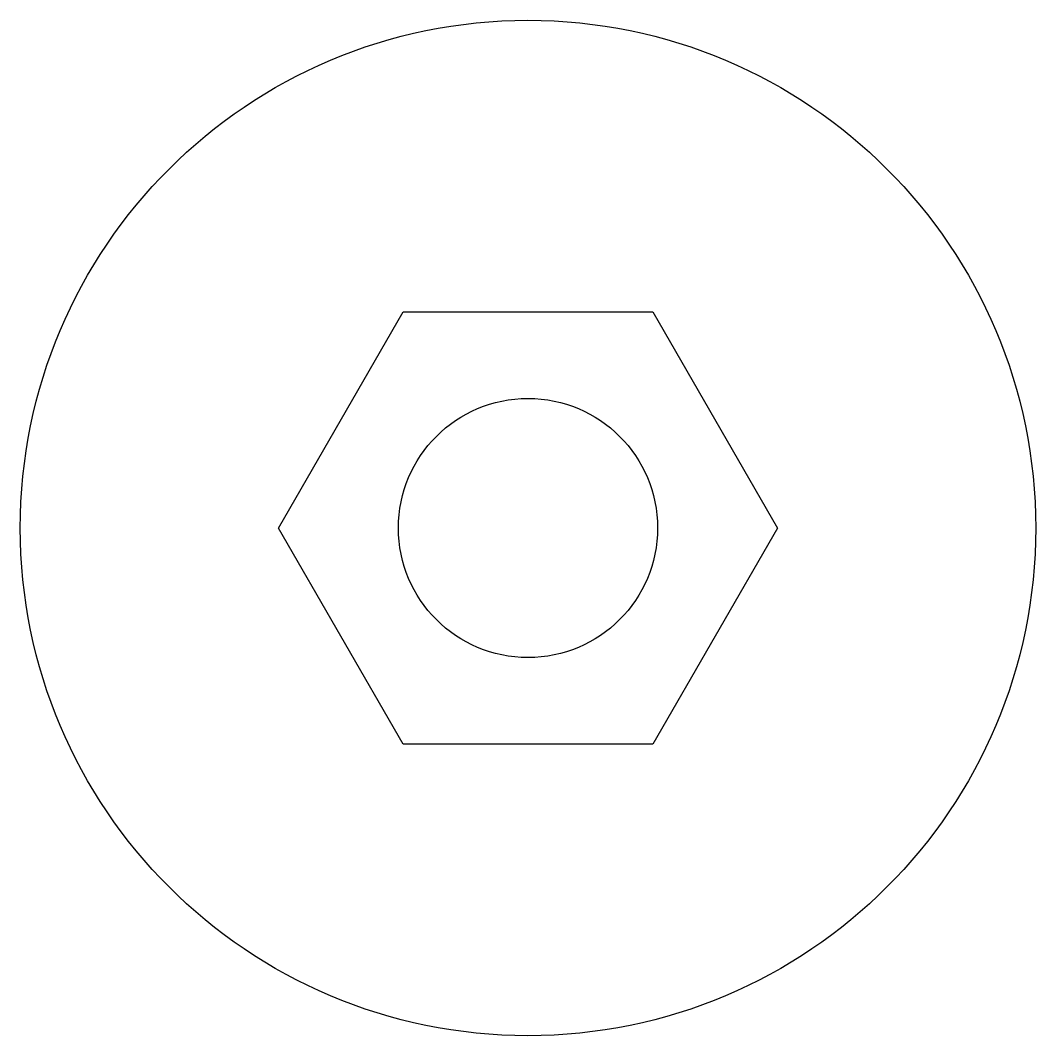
# Model space of a CAD drawing. Header units: millimetres. Extents: x -23.5 to 23.5, y -32.8 to 14.2.
import ezdxf

# ---------------------------------------------------------------- set-up
doc = ezdxf.new("R2010")
doc.units = ezdxf.units.MM
doc.layers.get('0').update_dxf_attribs({"linetype": 'CONTINUOUS'})

msp = doc.modelspace()

# ---------------------------------------------------------------- linework, layer by layer
msp.add_lwpolyline([(-11.547, -9.3), (-5.774, 0.7), (5.774, 0.7), (11.547, -9.3), (5.774, -19.3), (-5.774, -19.3)], close=True)
for radius in [23.5, 6]:
    msp.add_circle((0, -9.3), radius)

doc.saveas('drawing.dxf')
